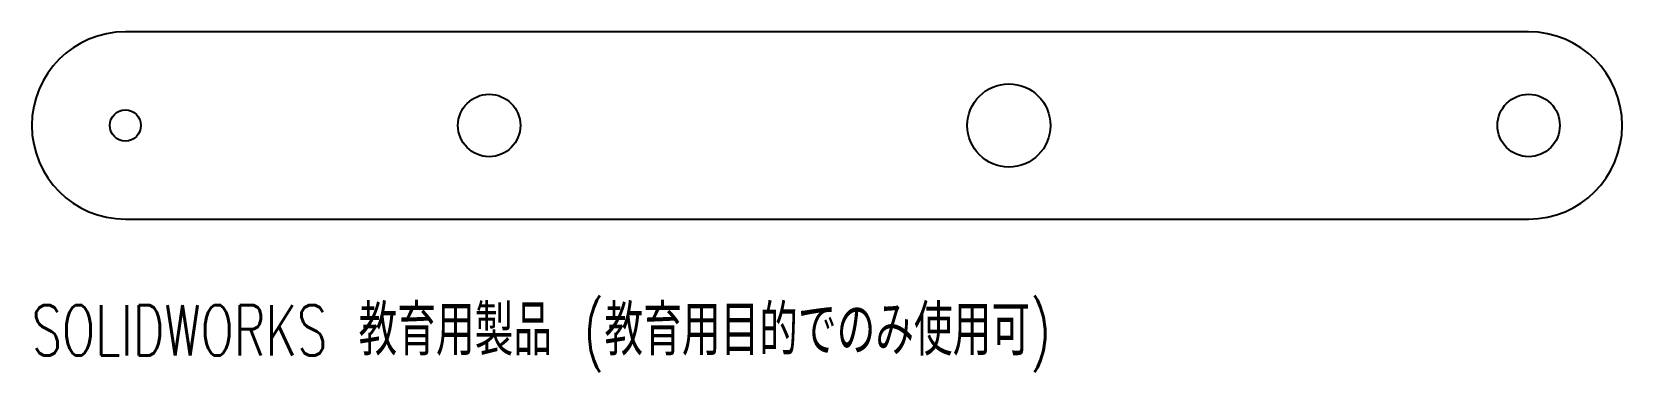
# Model space of a CAD drawing. Header units: millimetres. Extents: x -44 to 109, y -24 to 9.
import ezdxf

# ---------------------------------------------------------------- set-up
doc = ezdxf.new("R2010")
doc.units = ezdxf.units.MM
doc.styles.add('SLDTEXTSTYLE0', font='TXT', dxfattribs={"width": 0.7, "bigfont": 'bigfont'})

msp = doc.modelspace()

# ---------------------------------------------------------------- linework, layer by layer
at = {"color": 7, "linetype": 'Continuous', "lineweight": 25}
for p, q in [((100, 9), (-35, 9)), ((-35, -9), (100, -9))]:
    msp.add_line(p, q, dxfattribs=at)
for centre, radius in [((50, 0), 4), ((0, 0), 3), ((100, 0), 3), ((-35, 0), 1.5)]:
    msp.add_circle(centre, radius, dxfattribs=at)
for centre, start, end in [((-35, 0), 90, 270), ((100, 0), 270, 90)]:
    msp.add_arc(centre, 9, start, end, dxfattribs=at)

# ---------------------------------------------------------------- texts
at = {"color": 7, "linetype": 'Continuous', "insert": (-44, -17.27), "char_height": 4.8336, "attachment_point": 1, "style": 'SLDTEXTSTYLE0'}
msp.add_mtext('SOLIDWORKS 教育用製品 (教育用目的でのみ使用可)', dxfattribs=at)

doc.saveas('drawing.dxf')
